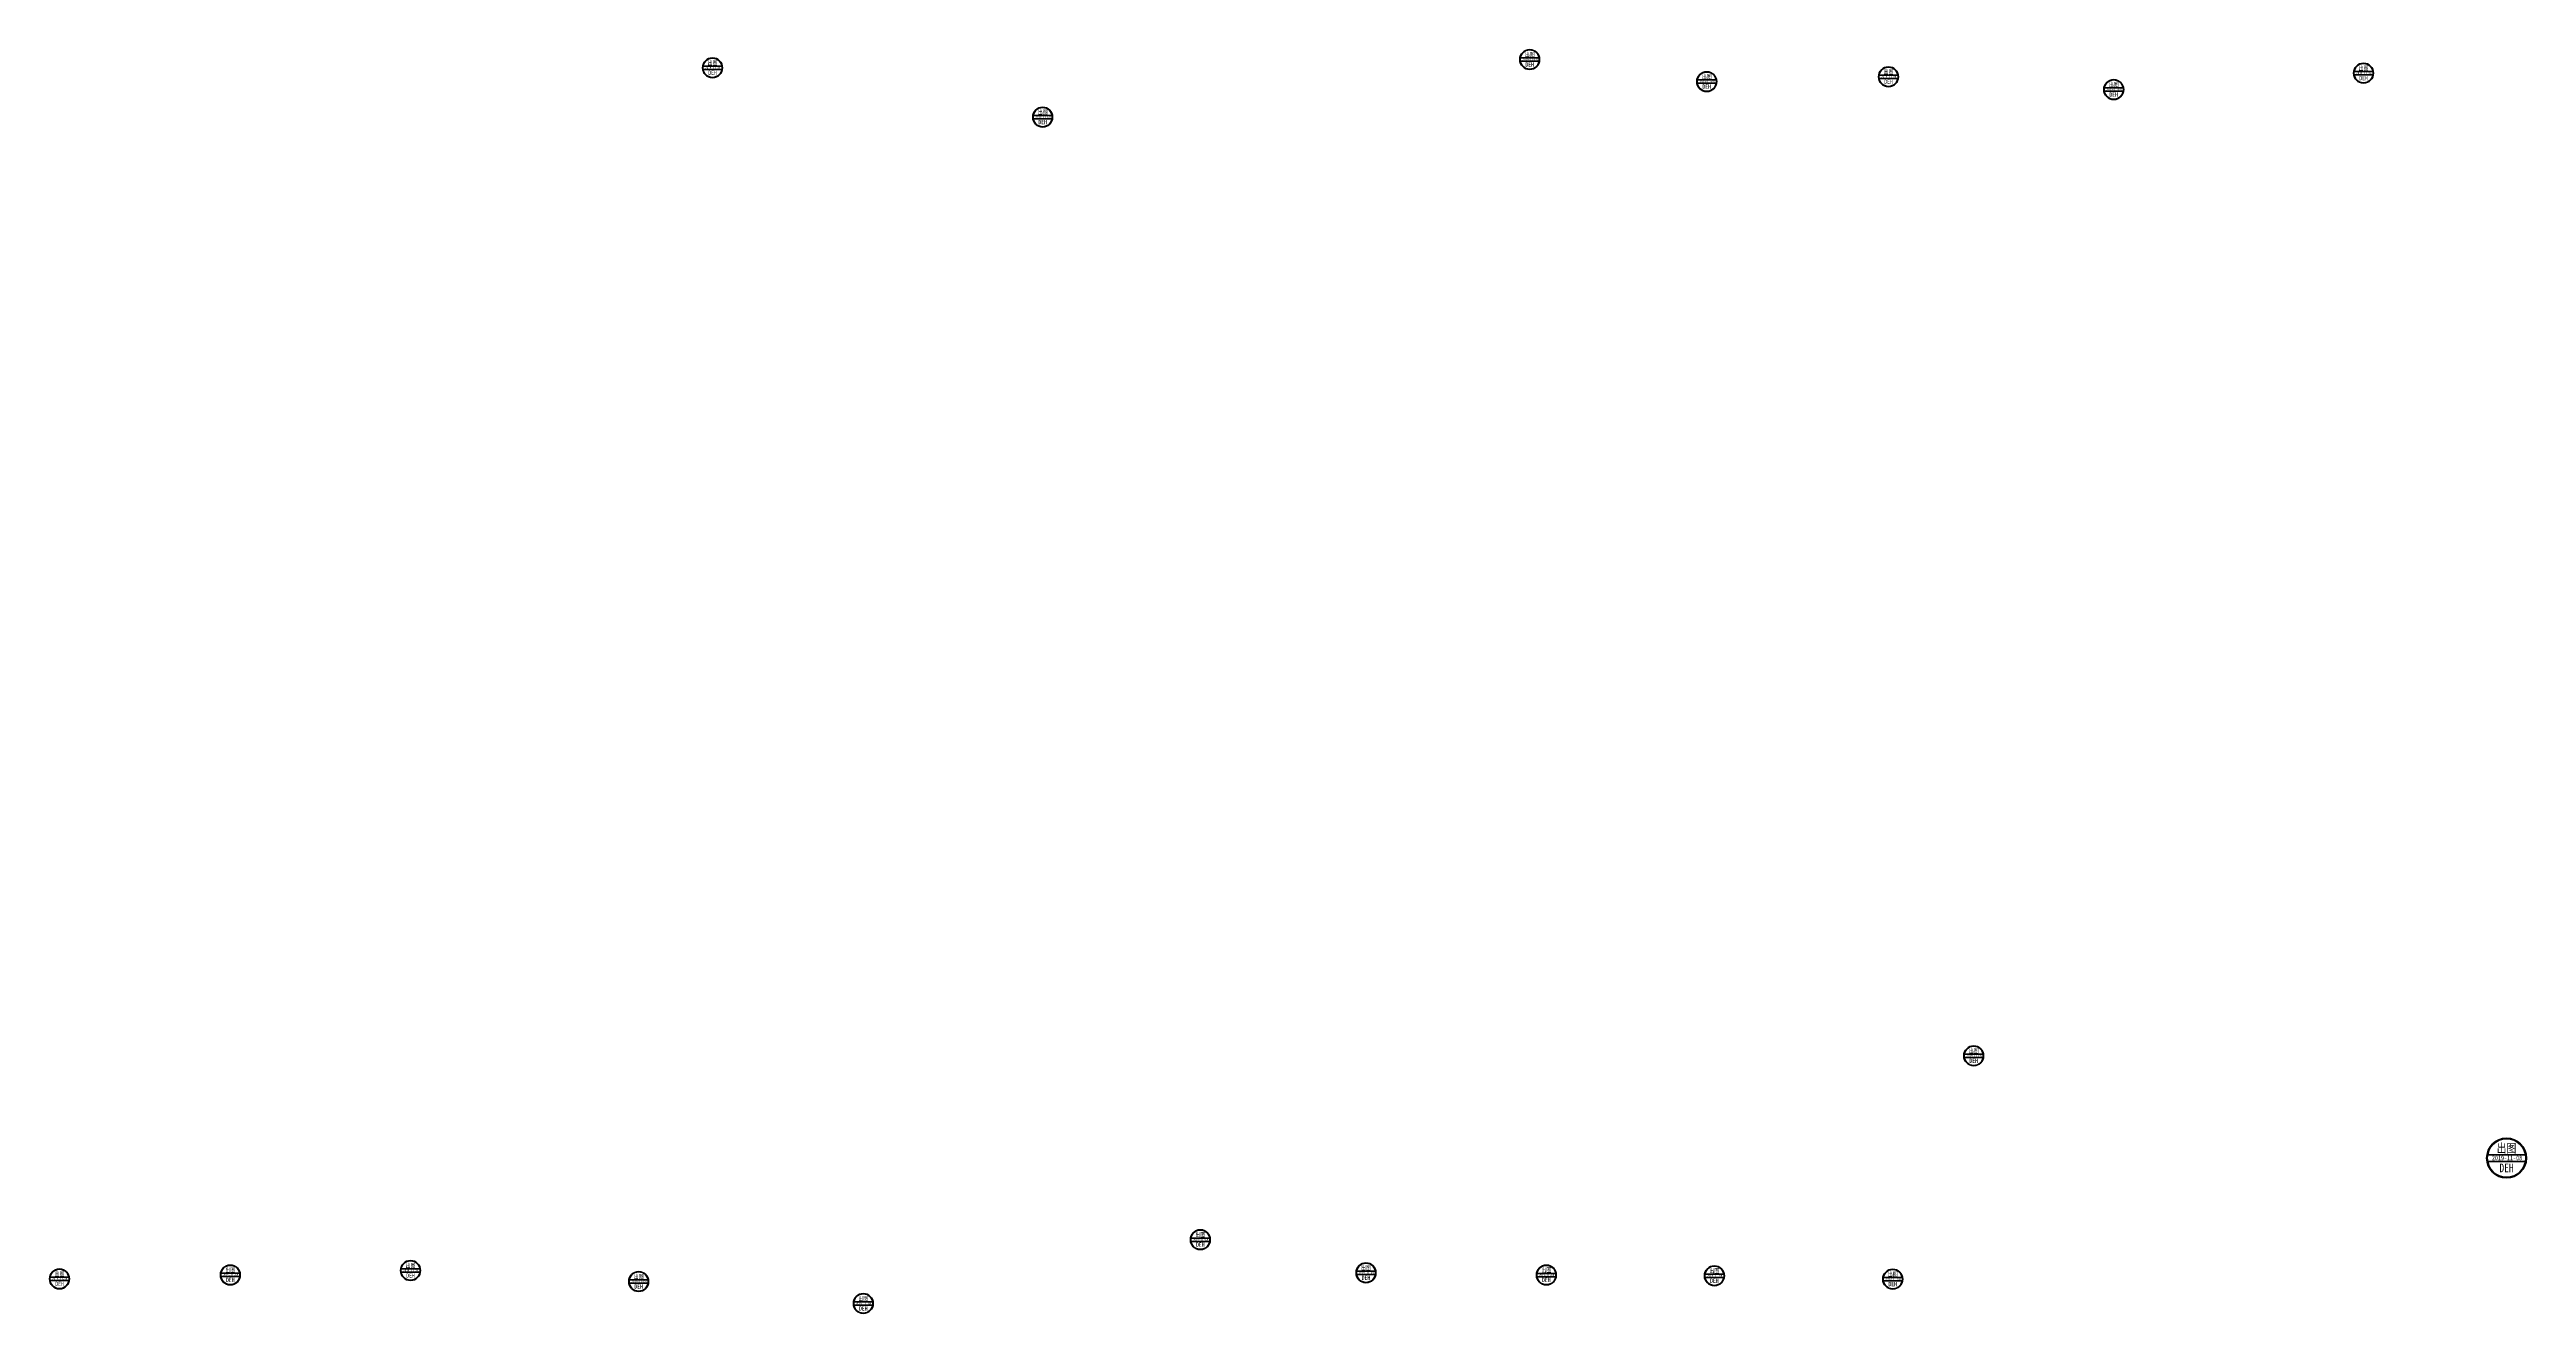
# Model space of a CAD drawing. Header units: millimetres. Extents: x 337848 to 378491, y -355245 to -338575.
# Drawn here: x 349072 to 352807, y -355245 to -353340 of the extents above; entities that cross this region are included whole.
import ezdxf
from ezdxf.enums import TextEntityAlignment as Align

# ---------------------------------------------------------------- set-up
doc = ezdxf.new("R2010")
doc.units = ezdxf.units.MM
doc.layers.add('印章专用-出图', color=1, linetype='Continuous', lineweight=80)
doc.styles.add('国标', font='simfang.ttf', dxfattribs={"width": 0.8})

# ---------------------------------------------------------------- blocks, each defined once
blk = doc.blocks.new('出图章')
at = {"layer": '印章专用-出图'}
h = blk.add_hatch(color=256, dxfattribs=at)
h.paths.add_polyline_path([(-15, 0, 1), (15, 0, 1)])
h.paths.add_polyline_path([(14.5, 0, -1), (-14.5, 0, -1)], flags=16)
h.paths.add_polyline_path([(-7.3, -12.3), (7.4, -12.3), (7.4, -2.7), (-7.3, -2.7)], flags=8)
at = {"layer": '印章专用-出图', "lineweight": 35}
for p, q in [((-14.3, 2.5), (14.3, 2.5)), ((-14.3, -2.5), (14.3, -2.5))]:
    blk.add_line(p, q, dxfattribs=at)
for radius in [15, 14.5]:
    blk.add_circle((0, 0), radius, dxfattribs=at)
at = {"layer": '印章专用-出图', "color": 4, "style": '国标', "width": 0.8}
blk.add_text('DEH', height=6.56, dxfattribs=at).set_placement((0, -10.7), align=Align.CENTER)
at = {"layer": '印章专用-出图', "color": 2, "style": '国标', "width": 0.8}
blk.add_attdef('XXXX.XX.XX', text='', height=3.5, dxfattribs=at).set_placement((0.4, 0.1), align=Align.MIDDLE_CENTER)
at = {"layer": '印章专用-出图', "color": 3, "style": '国标', "width": 0.8}
blk.add_attdef('出图', text='', height=6.6, dxfattribs=at).set_placement((0, 7.4), align=Align.MIDDLE_CENTER)
blk = doc.blocks.new('YZ-CT')
at = {"layer": '印章专用-出图'}
blk.add_blockref('出图章', (0.6, 0), dxfattribs=at).add_auto_attribs({'出图': '出图', 'XXXX.XX.XX': '2019-11-08'})

msp = doc.modelspace()

# ---------------------------------------------------------------- block references
at = {"layer": '印章专用-出图'}
for p in [(350071.026, -353367.503), (351303.182, -353355.05), (351844.096, -353381.066), (352560.396, -353375.609), (351570.084, -353388.389), (352183.728, -353400.402), (350568.867, -353441.85), (351972.637, -354856.48), (350806.555, -355133.597), (349086.399, -355192.733), (349344.012, -355186.738), (349615.711, -355180.004), (349959.709, -355196.606), (351056.342, -355183.456), (351328.305, -355186.826), (351581.631, -355187.923), (351850.548, -355193.036), (350298.368, -355229.705)]:
    msp.add_blockref('YZ-CT', p, dxfattribs=at)
at = {"layer": '印章专用-出图', "xscale": 2, "yscale": 2, "zscale": 2}
msp.add_blockref('YZ-CT', (352775.379, -355010.544), dxfattribs=at)

doc.saveas('drawing.dxf')
